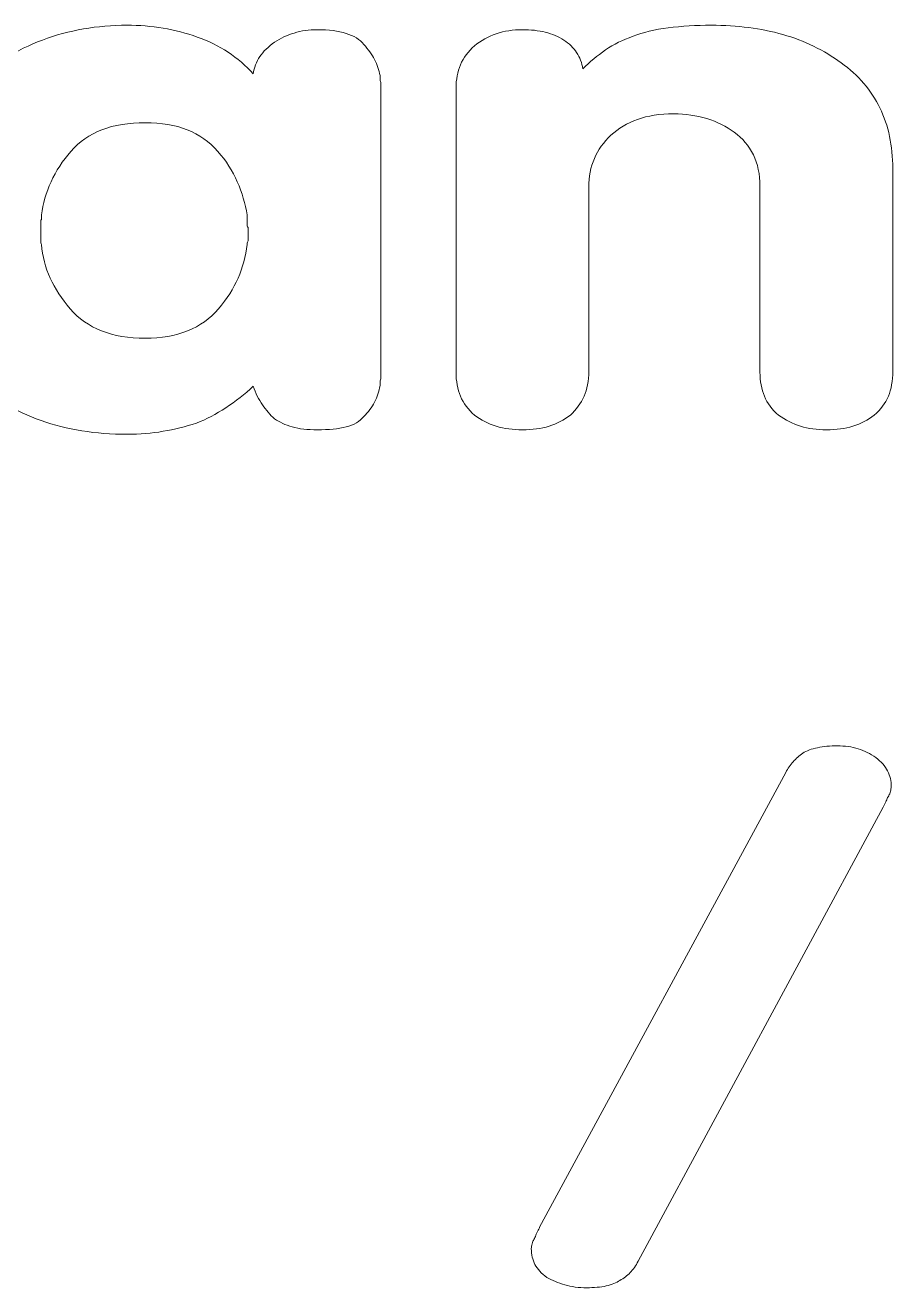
# Model space of a CAD drawing. Header units: millimetres. Extents: x -847 to 848, y -600 to 600.
# Drawn here: x -207.4 to -140.9, y -599.5 to -502.7 of the extents above; entities that cross this region are included whole.
import ezdxf

# ---------------------------------------------------------------- set-up
doc = ezdxf.new("R2010")
doc.units = ezdxf.units.MM
doc.header["$MEASUREMENT"] = 0

msp = doc.modelspace()

# ---------------------------------------------------------------- linework, layer by layer
at = {"color": 250, "lineweight": 5}
for points, knots in [([(-180.1601, -508.342), (-180.1601, -508.342), (-180.1601, -528.489), (-180.1601, -528.489), (-180.1601, -528.489), (-180.1601, -528.6399), (-180.1601, -528.7909), (-180.1601, -528.9418), (-180.1601, -528.9418), (-180.1601, -529.0927), (-180.1601, -529.2436), (-180.1601, -529.3945), (-180.1601, -529.3945), (-180.1601, -529.47), (-180.1601, -529.5454), (-180.1601, -529.6209), (-180.1601, -529.6209), (-180.1601, -529.6963), (-180.1601, -529.7718), (-180.1601, -529.8473), (-180.1601, -529.8473), (-180.1979, -529.9604), (-180.2167, -530.0548), (-180.2167, -530.1302), (-180.2167, -530.1302), (-180.2167, -530.2057), (-180.2167, -530.2811), (-180.2167, -530.3566), (-180.2167, -530.3566), (-180.2922, -530.8093), (-180.4337, -531.2338), (-180.6412, -531.6299), (-180.6412, -531.6299), (-180.8487, -532.0261), (-181.1222, -532.3939), (-181.4618, -532.7335), (-181.4618, -532.7335), (-181.7636, -533.1108), (-182.2163, -533.3749), (-182.82, -533.5258), (-182.82, -533.5258), (-183.4237, -533.6767), (-184.1594, -533.7522), (-185.0271, -533.7522), (-185.0271, -533.7522), (-185.7817, -533.7522), (-186.4231, -533.6767), (-186.9513, -533.5258), (-186.9513, -533.5258), (-187.4795, -533.3749), (-187.9322, -533.1674), (-188.3095, -532.9033), (-188.3095, -532.9033), (-188.6491, -532.6014), (-188.9603, -532.243), (-189.2433, -531.828), (-189.2433, -531.828), (-189.5263, -531.413), (-189.7621, -530.9414), (-189.9507, -530.4132), (-189.9507, -530.4132), (-190.5921, -531.0168), (-191.2901, -531.5639), (-192.0446, -532.0544), (-192.0446, -532.0544), (-192.7992, -532.5448), (-193.5538, -532.941), (-194.3084, -533.2428), (-194.3084, -533.2428), (-195.1384, -533.5069), (-195.9873, -533.7144), (-196.855, -533.8654), (-196.855, -533.8654), (-197.7228, -534.0163), (-198.6471, -534.0917), (-199.6281, -534.0917), (-199.6281, -534.0917), (-202.0427, -534.0917), (-204.2404, -533.7427), (-206.2212, -533.0448), (-206.2212, -533.0448), (-208.2019, -532.3468), (-210.0035, -531.2621), (-211.6258, -529.7907), (-211.6258, -529.7907), (-213.2481, -528.3192), (-214.4554, -526.6498), (-215.2477, -524.7822), (-215.2477, -524.7822), (-216.04, -522.9146), (-216.4362, -520.8301), (-216.4362, -518.5287), (-216.4362, -518.5287), (-216.4362, -516.3027), (-216.0306, -514.2465), (-215.2194, -512.36), (-215.2194, -512.36), (-214.4083, -510.4736), (-213.1915, -508.7758), (-211.5692, -507.2667), (-211.5692, -507.2667), (-209.9469, -505.7575), (-208.1265, -504.6257), (-206.108, -503.8711), (-206.108, -503.8711), (-204.0895, -503.1165), (-201.9295, -502.7393), (-199.6281, -502.7393), (-199.6281, -502.7393), (-198.6849, -502.7393), (-197.7605, -502.8147), (-196.855, -502.9656), (-196.855, -502.9656), (-195.9495, -503.1165), (-195.0818, -503.3429), (-194.2518, -503.6447), (-194.2518, -503.6447), (-193.384, -503.9466), (-192.5917, -504.3333), (-191.8749, -504.8049), (-191.8749, -504.8049), (-191.158, -505.2765), (-190.5166, -505.833), (-189.9507, -506.4744), (-189.9507, -506.4744), (-189.8752, -505.9839), (-189.7055, -505.5406), (-189.4414, -505.1445), (-189.4414, -505.1445), (-189.1773, -504.7483), (-188.8, -504.3804), (-188.3095, -504.0409), (-188.3095, -504.0409), (-187.8568, -503.7391), (-187.3569, -503.5033), (-186.8098, -503.3335), (-186.8098, -503.3335), (-186.2627, -503.1637), (-185.6685, -503.0788), (-185.0271, -503.0788), (-185.0271, -503.0788), (-184.1594, -503.0788), (-183.4237, -503.1731), (-182.82, -503.3618), (-182.82, -503.3618), (-182.2163, -503.5504), (-181.7636, -503.8334), (-181.4618, -504.2107), (-181.4618, -504.2107), (-181.1222, -504.588), (-180.8487, -504.9747), (-180.6412, -505.3708), (-180.6412, -505.3708), (-180.4337, -505.767), (-180.2922, -506.1726), (-180.2167, -506.5876), (-180.2167, -506.5876), (-180.2167, -506.663), (-180.2167, -506.7479), (-180.2167, -506.8422), (-180.2167, -506.8422), (-180.2167, -506.9366), (-180.1979, -507.0215), (-180.1601, -507.0969), (-180.1601, -507.0969), (-180.1601, -507.1724), (-180.1601, -507.2478), (-180.1601, -507.3233), (-180.1601, -507.3233), (-180.1601, -507.3987), (-180.1601, -507.4742), (-180.1601, -507.5497), (-180.1601, -507.5497), (-180.1601, -507.7006), (-180.1601, -507.8515), (-180.1601, -508.0024), (-180.1601, -508.0024), (-180.1601, -508.1533), (-180.1601, -508.2854), (-180.1601, -508.3985), (-180.1601, -508.3985), (-180.1601, -508.3985), (-180.1601, -508.342), (-180.1601, -508.342)], [0, 0, 0, 0, 0.0217391, 0.0217391, 0.0217391, 0.0217391, 0.0434783, 0.0434783, 0.0434783, 0.0434783, 0.0652174, 0.0652174, 0.0652174, 0.0652174, 0.0869565, 0.0869565, 0.0869565, 0.0869565, 0.1086957, 0.1086957, 0.1086957, 0.1086957, 0.1304348, 0.1304348, 0.1304348, 0.1304348, 0.1521739, 0.1521739, 0.1521739, 0.1521739, 0.173913, 0.173913, 0.173913, 0.173913, 0.1956522, 0.1956522, 0.1956522, 0.1956522, 0.2173913, 0.2173913, 0.2173913, 0.2173913, 0.2391304, 0.2391304, 0.2391304, 0.2391304, 0.2608696, 0.2608696, 0.2608696, 0.2608696, 0.2826087, 0.2826087, 0.2826087, 0.2826087, 0.3043478, 0.3043478, 0.3043478, 0.3043478, 0.326087, 0.326087, 0.326087, 0.326087, 0.3478261, 0.3478261, 0.3478261, 0.3478261, 0.3695652, 0.3695652, 0.3695652, 0.3695652, 0.3913043, 0.3913043, 0.3913043, 0.3913043, 0.4130435, 0.4130435, 0.4130435, 0.4130435, 0.4347826, 0.4347826, 0.4347826, 0.4347826, 0.4565217, 0.4565217, 0.4565217, 0.4565217, 0.4782609, 0.4782609, 0.4782609, 0.4782609, 0.5, 0.5, 0.5, 0.5, 0.5217391, 0.5217391, 0.5217391, 0.5217391, 0.5434783, 0.5434783, 0.5434783, 0.5434783, 0.5652174, 0.5652174, 0.5652174, 0.5652174, 0.5869565, 0.5869565, 0.5869565, 0.5869565, 0.6086957, 0.6086957, 0.6086957, 0.6086957, 0.6304348, 0.6304348, 0.6304348, 0.6304348, 0.6521739, 0.6521739, 0.6521739, 0.6521739, 0.673913, 0.673913, 0.673913, 0.673913, 0.6956522, 0.6956522, 0.6956522, 0.6956522, 0.7173913, 0.7173913, 0.7173913, 0.7173913, 0.7391304, 0.7391304, 0.7391304, 0.7391304, 0.7608696, 0.7608696, 0.7608696, 0.7608696, 0.7826087, 0.7826087, 0.7826087, 0.7826087, 0.8043478, 0.8043478, 0.8043478, 0.8043478, 0.826087, 0.826087, 0.826087, 0.826087, 0.8478261, 0.8478261, 0.8478261, 0.8478261, 0.8695652, 0.8695652, 0.8695652, 0.8695652, 0.8913043, 0.8913043, 0.8913043, 0.8913043, 0.9130435, 0.9130435, 0.9130435, 0.9130435, 0.9347826, 0.9347826, 0.9347826, 0.9347826, 0.9565217, 0.9565217, 0.9565217, 0.9565217, 0.9782609, 0.9782609, 0.9782609, 0.9782609, 1, 1, 1, 1]), ([(-174.3877, -529.2813), (-174.3877, -529.2813), (-174.3877, -507.5497), (-174.3877, -507.5497), (-174.3877, -507.5497), (-174.3877, -506.9083), (-174.2745, -506.314), (-174.0481, -505.767), (-174.0481, -505.767), (-173.8217, -505.2199), (-173.4633, -504.7389), (-172.9728, -504.3239), (-172.9728, -504.3239), (-172.4824, -503.9088), (-171.9259, -503.5976), (-171.3033, -503.3901), (-171.3033, -503.3901), (-170.6808, -503.1826), (-170.0111, -503.0788), (-169.2943, -503.0788), (-169.2943, -503.0788), (-168.6529, -503.0788), (-168.0681, -503.1448), (-167.5399, -503.2769), (-167.5399, -503.2769), (-167.0117, -503.4089), (-166.5401, -503.607), (-166.1251, -503.8711), (-166.1251, -503.8711), (-165.7101, -504.1352), (-165.38, -504.4559), (-165.1347, -504.8332), (-165.1347, -504.8332), (-164.8895, -505.2105), (-164.7291, -505.6255), (-164.6537, -506.0782), (-164.6537, -506.0782), (-164.1255, -505.55), (-163.5501, -505.069), (-162.9276, -504.6351), (-162.9276, -504.6351), (-162.3051, -504.2012), (-161.5977, -503.8522), (-160.8054, -503.5881), (-160.8054, -503.5881), (-160.0508, -503.2863), (-159.1547, -503.0694), (-158.1172, -502.9373), (-158.1172, -502.9373), (-157.0797, -502.8053), (-155.9761, -502.7393), (-154.8065, -502.7393), (-154.8065, -502.7393), (-152.8069, -502.7393), (-150.9771, -502.9751), (-149.317, -503.4467), (-149.317, -503.4467), (-147.6569, -503.9183), (-146.1667, -504.6445), (-144.8462, -505.6255), (-144.8462, -505.6255), (-143.5257, -506.5687), (-142.5353, -507.7194), (-141.875, -509.0777), (-141.875, -509.0777), (-141.2148, -510.4359), (-140.8847, -511.9828), (-140.8847, -513.7183), (-140.8847, -513.7183), (-140.8847, -513.7183), (-140.8847, -529.2813), (-140.8847, -529.2813), (-140.8847, -529.2813), (-140.8847, -529.9982), (-140.9979, -530.6301), (-141.2242, -531.1772), (-141.2242, -531.1772), (-141.4506, -531.7243), (-141.809, -532.2053), (-142.2995, -532.6203), (-142.2995, -532.6203), (-142.79, -532.9976), (-143.337, -533.2806), (-143.9407, -533.4692), (-143.9407, -533.4692), (-144.5443, -533.6578), (-145.2235, -533.7522), (-145.978, -533.7522), (-145.978, -533.7522), (-146.6949, -533.7522), (-147.3551, -533.6578), (-147.9588, -533.4692), (-147.9588, -533.4692), (-148.5624, -533.2806), (-149.1284, -532.9976), (-149.6566, -532.6203), (-149.6566, -532.6203), (-150.147, -532.2053), (-150.5055, -531.7243), (-150.7318, -531.1772), (-150.7318, -531.1772), (-150.9582, -530.6301), (-151.0714, -530.017), (-151.0714, -529.3379), (-151.0714, -529.3379), (-151.0714, -529.3379), (-151.0714, -515.0765), (-151.0714, -515.0765), (-151.0714, -515.0765), (-151.0714, -514.171), (-151.2412, -513.3693), (-151.5807, -512.6713), (-151.5807, -512.6713), (-151.9203, -511.9733), (-152.4108, -511.398), (-153.0521, -510.9452), (-153.0521, -510.9452), (-153.6558, -510.4925), (-154.3538, -510.1435), (-155.1461, -509.8983), (-155.1461, -509.8983), (-155.9384, -509.653), (-156.7873, -509.5304), (-157.6928, -509.5304), (-157.6928, -509.5304), (-158.7492, -509.5304), (-159.6735, -509.6719), (-160.4658, -509.9548), (-160.4658, -509.9548), (-161.2581, -510.2378), (-161.9372, -510.6434), (-162.5032, -511.1716), (-162.5032, -511.1716), (-163.0691, -511.6998), (-163.4935, -512.294), (-163.7765, -512.9543), (-163.7765, -512.9543), (-164.0595, -513.6145), (-164.2009, -514.3408), (-164.2009, -515.1331), (-164.2009, -515.1331), (-164.2009, -515.1331), (-164.2009, -529.2813), (-164.2009, -529.2813), (-164.2009, -529.2813), (-164.2009, -529.9982), (-164.3236, -530.6301), (-164.5688, -531.1772), (-164.5688, -531.1772), (-164.814, -531.7243), (-165.163, -532.2053), (-165.6158, -532.6203), (-165.6158, -532.6203), (-166.1062, -532.9976), (-166.6533, -533.2806), (-167.257, -533.4692), (-167.257, -533.4692), (-167.8606, -533.6578), (-168.5397, -533.7522), (-169.2943, -533.7522), (-169.2943, -533.7522), (-170.0111, -533.7522), (-170.6808, -533.6578), (-171.3033, -533.4692), (-171.3033, -533.4692), (-171.9259, -533.2806), (-172.4824, -532.9976), (-172.9728, -532.6203), (-172.9728, -532.6203), (-173.4633, -532.2053), (-173.8217, -531.7243), (-174.0481, -531.1772), (-174.0481, -531.1772), (-174.2745, -530.6301), (-174.3877, -530.017), (-174.3877, -529.3379), (-174.3877, -529.3379), (-174.3877, -529.3379), (-174.3877, -529.2813), (-174.3877, -529.2813)], [0, 0, 0, 0, 0.0222222, 0.0222222, 0.0222222, 0.0222222, 0.0444444, 0.0444444, 0.0444444, 0.0444444, 0.0666667, 0.0666667, 0.0666667, 0.0666667, 0.0888889, 0.0888889, 0.0888889, 0.0888889, 0.1111111, 0.1111111, 0.1111111, 0.1111111, 0.1333333, 0.1333333, 0.1333333, 0.1333333, 0.1555556, 0.1555556, 0.1555556, 0.1555556, 0.1777778, 0.1777778, 0.1777778, 0.1777778, 0.2, 0.2, 0.2, 0.2, 0.2222222, 0.2222222, 0.2222222, 0.2222222, 0.2444444, 0.2444444, 0.2444444, 0.2444444, 0.2666667, 0.2666667, 0.2666667, 0.2666667, 0.2888889, 0.2888889, 0.2888889, 0.2888889, 0.3111111, 0.3111111, 0.3111111, 0.3111111, 0.3333333, 0.3333333, 0.3333333, 0.3333333, 0.3555556, 0.3555556, 0.3555556, 0.3555556, 0.3777778, 0.3777778, 0.3777778, 0.3777778, 0.4, 0.4, 0.4, 0.4, 0.4222222, 0.4222222, 0.4222222, 0.4222222, 0.4444444, 0.4444444, 0.4444444, 0.4444444, 0.4666667, 0.4666667, 0.4666667, 0.4666667, 0.4888889, 0.4888889, 0.4888889, 0.4888889, 0.5111111, 0.5111111, 0.5111111, 0.5111111, 0.5333333, 0.5333333, 0.5333333, 0.5333333, 0.5555556, 0.5555556, 0.5555556, 0.5555556, 0.5777778, 0.5777778, 0.5777778, 0.5777778, 0.6, 0.6, 0.6, 0.6, 0.6222222, 0.6222222, 0.6222222, 0.6222222, 0.6444444, 0.6444444, 0.6444444, 0.6444444, 0.6666667, 0.6666667, 0.6666667, 0.6666667, 0.6888889, 0.6888889, 0.6888889, 0.6888889, 0.7111111, 0.7111111, 0.7111111, 0.7111111, 0.7333333, 0.7333333, 0.7333333, 0.7333333, 0.7555556, 0.7555556, 0.7555556, 0.7555556, 0.7777778, 0.7777778, 0.7777778, 0.7777778, 0.8, 0.8, 0.8, 0.8, 0.8222222, 0.8222222, 0.8222222, 0.8222222, 0.8444444, 0.8444444, 0.8444444, 0.8444444, 0.8666667, 0.8666667, 0.8666667, 0.8666667, 0.8888889, 0.8888889, 0.8888889, 0.8888889, 0.9111111, 0.9111111, 0.9111111, 0.9111111, 0.9333333, 0.9333333, 0.9333333, 0.9333333, 0.9555556, 0.9555556, 0.9555556, 0.9555556, 0.9777778, 0.9777778, 0.9777778, 0.9777778, 1, 1, 1, 1]), ([(-206.2495, -518.4721), (-206.2495, -518.5853), (-206.2495, -518.689), (-206.2495, -518.7833), (-206.2495, -518.7833), (-206.2495, -518.8777), (-206.2495, -518.9626), (-206.2495, -519.038), (-206.2495, -519.038), (-206.2495, -519.1135), (-206.2495, -519.1984), (-206.2495, -519.2927), (-206.2495, -519.2927), (-206.2495, -519.387), (-206.2306, -519.4719), (-206.1929, -519.5473), (-206.1929, -519.5473), (-206.1174, -520.4528), (-205.891, -521.3112), (-205.5137, -522.1223), (-205.5137, -522.1223), (-205.1365, -522.9335), (-204.6271, -523.7164), (-203.9857, -524.4709), (-203.9857, -524.4709), (-203.3444, -525.2255), (-202.5426, -525.7914), (-201.5805, -526.1687), (-201.5805, -526.1687), (-200.6185, -526.546), (-199.496, -526.7346), (-198.2133, -526.7346), (-198.2133, -526.7346), (-197.0059, -526.7346), (-195.9307, -526.546), (-194.9875, -526.1687), (-194.9875, -526.1687), (-194.0443, -525.7914), (-193.252, -525.2255), (-192.6106, -524.4709), (-192.6106, -524.4709), (-191.9692, -523.7164), (-191.4693, -522.9335), (-191.1109, -522.1223), (-191.1109, -522.1223), (-190.7524, -521.3112), (-190.5166, -520.4528), (-190.4034, -519.5473), (-190.4034, -519.5473), (-190.4034, -519.5096), (-190.4034, -519.4719), (-190.4034, -519.4342), (-190.4034, -519.4342), (-190.4034, -519.3964), (-190.3846, -519.3398), (-190.3469, -519.2644), (-190.3469, -519.2644), (-190.3469, -519.2267), (-190.3469, -519.1889), (-190.3469, -519.1512), (-190.3469, -519.1512), (-190.3469, -519.1135), (-190.3469, -519.0757), (-190.3469, -519.038), (-190.3469, -519.038), (-190.3469, -518.9626), (-190.3469, -518.8777), (-190.3469, -518.7833), (-190.3469, -518.7833), (-190.3469, -518.689), (-190.3469, -518.6041), (-190.3469, -518.5287), (-190.3469, -518.5287), (-190.3469, -518.4909), (-190.3469, -518.4532), (-190.3469, -518.4155), (-190.3469, -518.4155), (-190.3469, -518.3778), (-190.3469, -518.3212), (-190.3469, -518.2457), (-190.3469, -518.2457), (-190.3846, -518.208), (-190.4034, -518.1608), (-190.4034, -518.1042), (-190.4034, -518.1042), (-190.4034, -518.0476), (-190.4034, -518.0005), (-190.4034, -517.9627), (-190.4034, -517.9627), (-190.4034, -517.8496), (-190.4034, -517.7364), (-190.4034, -517.6232), (-190.4034, -517.6232), (-190.4034, -517.51), (-190.4034, -517.3968), (-190.4034, -517.2836), (-190.4034, -517.2836), (-190.5544, -516.4159), (-190.809, -515.567), (-191.1674, -514.7369), (-191.1674, -514.7369), (-191.5259, -513.9069), (-192.0258, -513.1335), (-192.6672, -512.4166), (-192.6672, -512.4166), (-193.3085, -511.6621), (-194.0914, -511.1056), (-195.0158, -510.7472), (-195.0158, -510.7472), (-195.9401, -510.3887), (-197.0059, -510.2095), (-198.2133, -510.2095), (-198.2133, -510.2095), (-199.496, -510.2095), (-200.609, -510.3887), (-201.5522, -510.7472), (-201.5522, -510.7472), (-202.4955, -511.1056), (-203.2878, -511.6621), (-203.9291, -512.4166), (-203.9291, -512.4166), (-204.5705, -513.1335), (-205.0799, -513.9069), (-205.4572, -514.7369), (-205.4572, -514.7369), (-205.8344, -515.567), (-206.0797, -516.4159), (-206.1929, -517.2836), (-206.1929, -517.2836), (-206.1929, -517.3214), (-206.1929, -517.3685), (-206.1929, -517.4251), (-206.1929, -517.4251), (-206.1929, -517.4817), (-206.1929, -517.5477), (-206.1929, -517.6232), (-206.1929, -517.6232), (-206.2306, -517.6609), (-206.2495, -517.7081), (-206.2495, -517.7647), (-206.2495, -517.7647), (-206.2495, -517.8213), (-206.2495, -517.8873), (-206.2495, -517.9627), (-206.2495, -517.9627), (-206.2495, -518.0759), (-206.2495, -518.1797), (-206.2495, -518.274), (-206.2495, -518.274), (-206.2495, -518.3683), (-206.2495, -518.4532), (-206.2495, -518.5287), (-206.2495, -518.5287), (-206.2495, -518.5287), (-206.2495, -518.4721), (-206.2495, -518.4721)], [0, 0, 0, 0, 0.025641, 0.025641, 0.025641, 0.025641, 0.0512821, 0.0512821, 0.0512821, 0.0512821, 0.0769231, 0.0769231, 0.0769231, 0.0769231, 0.1025641, 0.1025641, 0.1025641, 0.1025641, 0.1282051, 0.1282051, 0.1282051, 0.1282051, 0.1538462, 0.1538462, 0.1538462, 0.1538462, 0.1794872, 0.1794872, 0.1794872, 0.1794872, 0.2051282, 0.2051282, 0.2051282, 0.2051282, 0.2307692, 0.2307692, 0.2307692, 0.2307692, 0.2564103, 0.2564103, 0.2564103, 0.2564103, 0.2820513, 0.2820513, 0.2820513, 0.2820513, 0.3076923, 0.3076923, 0.3076923, 0.3076923, 0.3333333, 0.3333333, 0.3333333, 0.3333333, 0.3589744, 0.3589744, 0.3589744, 0.3589744, 0.3846154, 0.3846154, 0.3846154, 0.3846154, 0.4102564, 0.4102564, 0.4102564, 0.4102564, 0.4358974, 0.4358974, 0.4358974, 0.4358974, 0.4615385, 0.4615385, 0.4615385, 0.4615385, 0.4871795, 0.4871795, 0.4871795, 0.4871795, 0.5128205, 0.5128205, 0.5128205, 0.5128205, 0.5384615, 0.5384615, 0.5384615, 0.5384615, 0.5641026, 0.5641026, 0.5641026, 0.5641026, 0.5897436, 0.5897436, 0.5897436, 0.5897436, 0.6153846, 0.6153846, 0.6153846, 0.6153846, 0.6410256, 0.6410256, 0.6410256, 0.6410256, 0.6666667, 0.6666667, 0.6666667, 0.6666667, 0.6923077, 0.6923077, 0.6923077, 0.6923077, 0.7179487, 0.7179487, 0.7179487, 0.7179487, 0.7435897, 0.7435897, 0.7435897, 0.7435897, 0.7692308, 0.7692308, 0.7692308, 0.7692308, 0.7948718, 0.7948718, 0.7948718, 0.7948718, 0.8205128, 0.8205128, 0.8205128, 0.8205128, 0.8461538, 0.8461538, 0.8461538, 0.8461538, 0.8717949, 0.8717949, 0.8717949, 0.8717949, 0.8974359, 0.8974359, 0.8974359, 0.8974359, 0.9230769, 0.9230769, 0.9230769, 0.9230769, 0.9487179, 0.9487179, 0.9487179, 0.9487179, 0.974359, 0.974359, 0.974359, 0.974359, 1, 1, 1, 1]), ([(-167.9929, -594.8725), (-167.9929, -594.8725), (-149.0909, -560.0113), (-149.0909, -560.0113), (-149.0909, -560.0113), (-148.94, -559.7094), (-148.7514, -559.4359), (-148.525, -559.1907), (-148.525, -559.1907), (-148.2986, -558.9454), (-148.0534, -558.7285), (-147.7893, -558.5399), (-147.7893, -558.5399), (-147.4875, -558.3512), (-147.1102, -558.2097), (-146.6574, -558.1154), (-146.6574, -558.1154), (-146.2047, -558.0211), (-145.6953, -557.9739), (-145.1294, -557.9739), (-145.1294, -557.9739), (-144.5635, -557.9739), (-144.0353, -558.0494), (-143.5448, -558.2003), (-143.5448, -558.2003), (-143.0543, -558.3512), (-142.6016, -558.5776), (-142.1866, -558.8794), (-142.1866, -558.8794), (-141.7716, -559.1812), (-141.4697, -559.5208), (-141.2811, -559.8981), (-141.2811, -559.8981), (-141.0925, -560.2754), (-140.9981, -560.6715), (-140.9981, -561.0865), (-140.9981, -561.0865), (-140.9981, -561.1243), (-141.0076, -561.1903), (-141.0264, -561.2846), (-141.0264, -561.2846), (-141.0453, -561.3789), (-141.0736, -561.5016), (-141.1113, -561.6525), (-141.1113, -561.6525), (-141.149, -561.6902), (-141.1773, -561.7374), (-141.1962, -561.794), (-141.1962, -561.794), (-141.2151, -561.8505), (-141.2434, -561.8977), (-141.2811, -561.9354), (-141.2811, -561.9354), (-141.3188, -562.0486), (-141.366, -562.1618), (-141.4226, -562.275), (-141.4226, -562.275), (-141.4792, -562.3882), (-141.5452, -562.5202), (-141.6207, -562.6711), (-141.6207, -562.6711), (-141.6207, -562.6711), (-160.4095, -597.4758), (-160.4095, -597.4758), (-160.4095, -597.4758), (-160.5981, -597.8153), (-160.8057, -598.1077), (-161.032, -598.353), (-161.032, -598.353), (-161.2584, -598.5982), (-161.5225, -598.7963), (-161.8243, -598.9472), (-161.8243, -598.9472), (-162.0884, -599.1358), (-162.4374, -599.2773), (-162.8713, -599.3716), (-162.8713, -599.3716), (-163.3052, -599.466), (-163.8051, -599.5131), (-164.371, -599.5131), (-164.371, -599.5131), (-164.9747, -599.5131), (-165.5312, -599.4377), (-166.0405, -599.2868), (-166.0405, -599.2868), (-166.5498, -599.1358), (-167.012, -598.9472), (-167.427, -598.7208), (-167.427, -598.7208), (-167.842, -598.419), (-168.1439, -598.0889), (-168.3325, -597.7304), (-168.3325, -597.7304), (-168.5211, -597.372), (-168.6155, -596.9664), (-168.6155, -596.5137), (-168.6155, -596.5137), (-168.6155, -596.476), (-168.606, -596.4099), (-168.5872, -596.3156), (-168.5872, -596.3156), (-168.5683, -596.2213), (-168.54, -596.0987), (-168.5023, -595.9478), (-168.5023, -595.9478), (-168.4646, -595.91), (-168.4363, -595.8629), (-168.4174, -595.8063), (-168.4174, -595.8063), (-168.3985, -595.7497), (-168.3702, -595.7025), (-168.3325, -595.6648), (-168.3325, -595.6648), (-168.2948, -595.5516), (-168.2476, -595.429), (-168.191, -595.297), (-168.191, -595.297), (-168.1344, -595.1649), (-168.0684, -595.0423), (-167.9929, -594.9291), (-167.9929, -594.9291), (-167.9929, -594.9291), (-167.9929, -594.8725), (-167.9929, -594.8725)], [0, 0, 0, 0, 0.0322581, 0.0322581, 0.0322581, 0.0322581, 0.0645161, 0.0645161, 0.0645161, 0.0645161, 0.0967742, 0.0967742, 0.0967742, 0.0967742, 0.1290323, 0.1290323, 0.1290323, 0.1290323, 0.1612903, 0.1612903, 0.1612903, 0.1612903, 0.1935484, 0.1935484, 0.1935484, 0.1935484, 0.2258065, 0.2258065, 0.2258065, 0.2258065, 0.2580645, 0.2580645, 0.2580645, 0.2580645, 0.2903226, 0.2903226, 0.2903226, 0.2903226, 0.3225806, 0.3225806, 0.3225806, 0.3225806, 0.3548387, 0.3548387, 0.3548387, 0.3548387, 0.3870968, 0.3870968, 0.3870968, 0.3870968, 0.4193548, 0.4193548, 0.4193548, 0.4193548, 0.4516129, 0.4516129, 0.4516129, 0.4516129, 0.483871, 0.483871, 0.483871, 0.483871, 0.516129, 0.516129, 0.516129, 0.516129, 0.5483871, 0.5483871, 0.5483871, 0.5483871, 0.5806452, 0.5806452, 0.5806452, 0.5806452, 0.6129032, 0.6129032, 0.6129032, 0.6129032, 0.6451613, 0.6451613, 0.6451613, 0.6451613, 0.6774194, 0.6774194, 0.6774194, 0.6774194, 0.7096774, 0.7096774, 0.7096774, 0.7096774, 0.7419355, 0.7419355, 0.7419355, 0.7419355, 0.7741935, 0.7741935, 0.7741935, 0.7741935, 0.8064516, 0.8064516, 0.8064516, 0.8064516, 0.8387097, 0.8387097, 0.8387097, 0.8387097, 0.8709677, 0.8709677, 0.8709677, 0.8709677, 0.9032258, 0.9032258, 0.9032258, 0.9032258, 0.9354839, 0.9354839, 0.9354839, 0.9354839, 0.9677419, 0.9677419, 0.9677419, 0.9677419, 1, 1, 1, 1])]:
    msp.add_open_spline(points, degree=3, knots=knots, dxfattribs=at)

doc.saveas('drawing.dxf')
